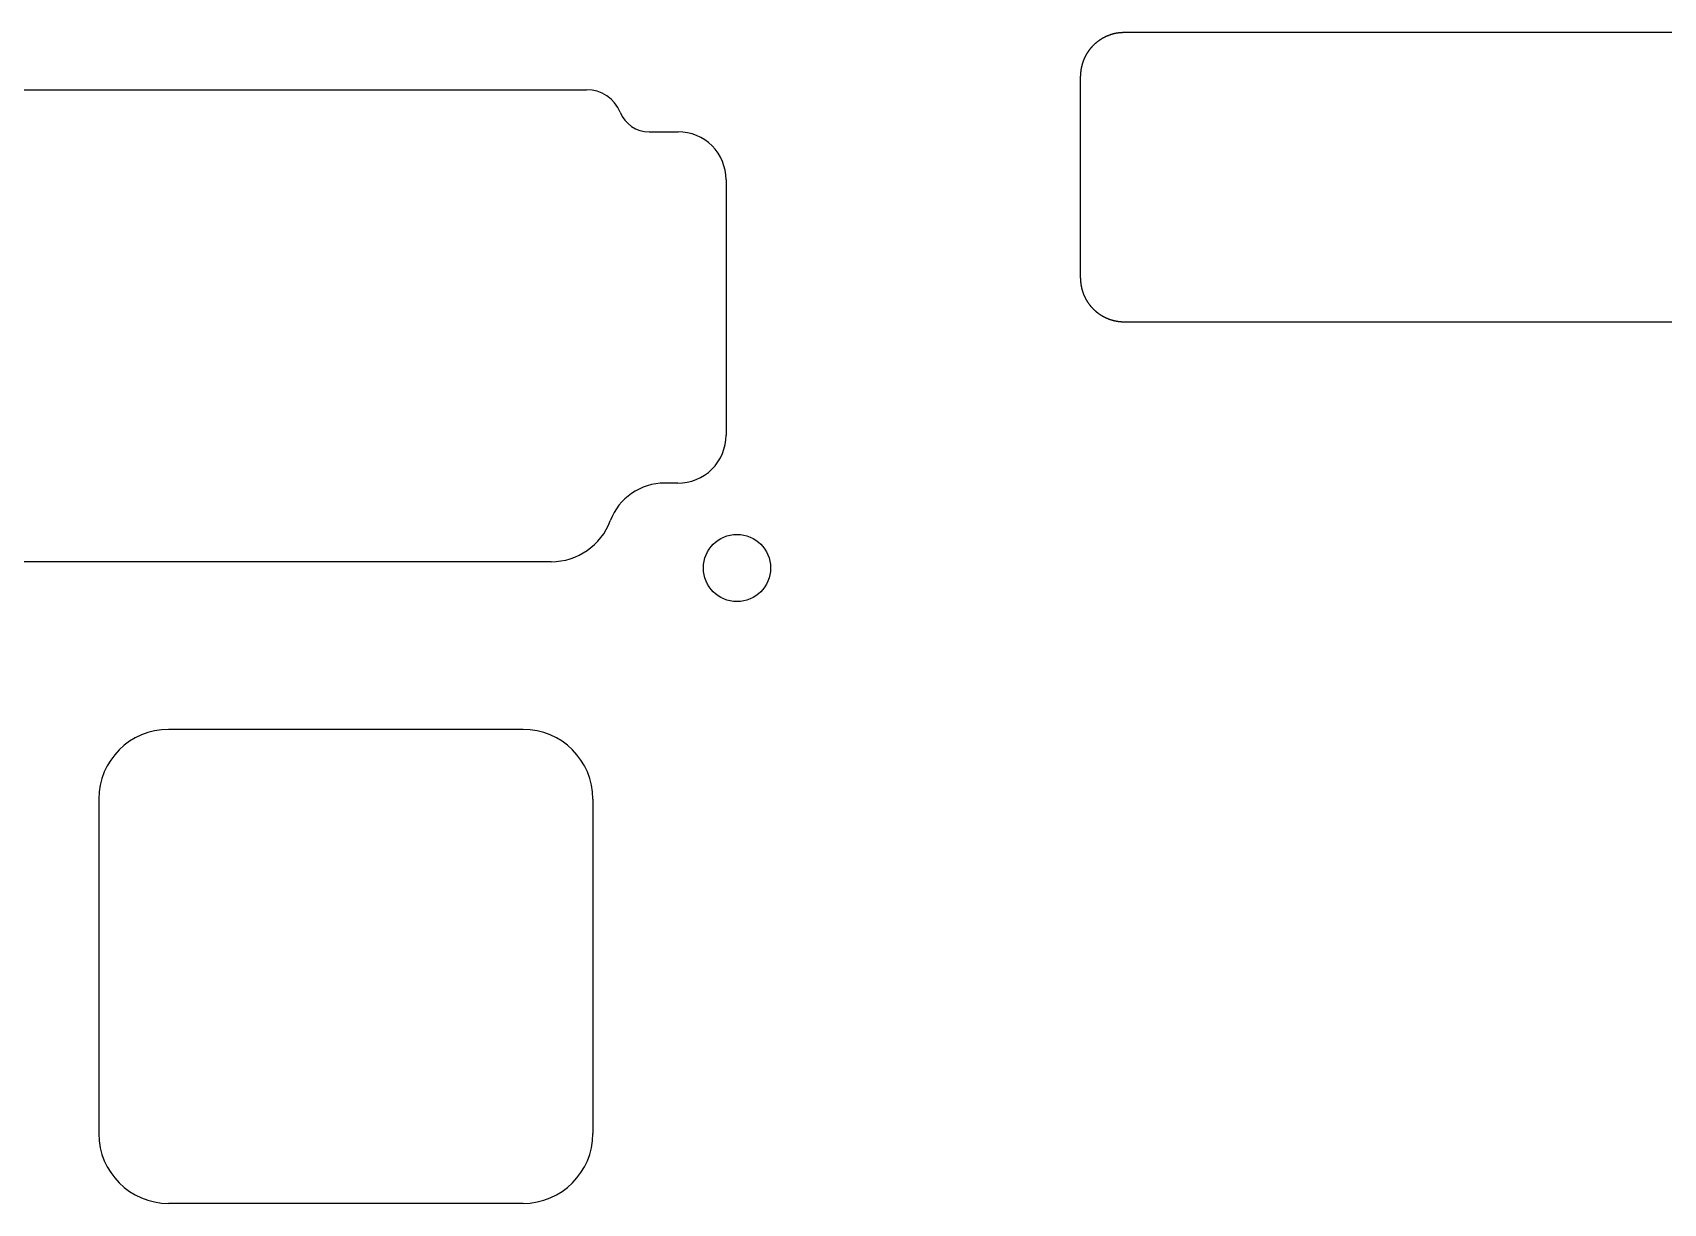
# Model space of a CAD drawing. Header units: millimetres. Extents: x -11 to 340, y -118 to 18.
# Drawn here: x 250.24 to 298.76, y -88.01 to -53.19 of the extents above; entities that cross this region are included whole.
import ezdxf

# ---------------------------------------------------------------- set-up
doc = ezdxf.new("R2010")
doc.units = ezdxf.units.MM
doc.header["$MEASUREMENT"] = 0
doc.layers.add('BLACK', color=7, linetype='CONTINUOUS')

msp = doc.modelspace()

# ---------------------------------------------------------------- linework, layer by layer
at = {"layer": 'BLACK', "linetype": 'Continuous'}
for p, q in [((282.052188, -53.367445), (282.043433, -53.372664)), ((282.060983, -53.362296), (282.052188, -53.367445)), ((282.069815, -53.357217), (282.060983, -53.362296)), ((282.078686, -53.352208), (282.069815, -53.357217)), ((282.087594, -53.34727), (282.078686, -53.352208)), ((282.096539, -53.342403), (282.087594, -53.34727)), ((282.10552, -53.337607), (282.096539, -53.342403)), ((282.114537, -53.332883), (282.10552, -53.337607)), ((282.12359, -53.32823), (282.114537, -53.332883)), ((282.132677, -53.32365), (282.12359, -53.32823)), ((282.141798, -53.319141), (282.132677, -53.32365)), ((282.150952, -53.314706), (282.141798, -53.319141)), ((282.16014, -53.310343), (282.150952, -53.314706)), ((282.16936, -53.306053), (282.16014, -53.310343)), ((282.178612, -53.301837), (282.16936, -53.306053)), ((282.187896, -53.297694), (282.178612, -53.301837)), ((282.19721, -53.293625), (282.187896, -53.297694)), ((282.206555, -53.289629), (282.19721, -53.293625)), ((282.21593, -53.285708), (282.206555, -53.289629)), ((282.225334, -53.281861), (282.21593, -53.285708)), ((282.234767, -53.278089), (282.225334, -53.281861)), ((282.244228, -53.274392), (282.234767, -53.278089)), ((282.253717, -53.270769), (282.244228, -53.274392)), ((282.263234, -53.267222), (282.253717, -53.270769)), ((282.272777, -53.26375), (282.263234, -53.267222)), ((282.282347, -53.260353), (282.272777, -53.26375)), ((282.291943, -53.257032), (282.282347, -53.260353)), ((282.301564, -53.253787), (282.291943, -53.257032)), ((282.31121, -53.250617), (282.301564, -53.253787)), ((282.32088, -53.247524), (282.31121, -53.250617)), ((282.330574, -53.244507), (282.32088, -53.247524)), ((282.340292, -53.241567), (282.330574, -53.244507)), ((282.350033, -53.238703), (282.340292, -53.241567)), ((282.359796, -53.235916), (282.350033, -53.238703)), ((282.369582, -53.233205), (282.359796, -53.235916)), ((282.379389, -53.230572), (282.369582, -53.233205)), ((282.389217, -53.228015), (282.379389, -53.230572)), ((282.399066, -53.225536), (282.389217, -53.228015)), ((282.408936, -53.223134), (282.399066, -53.225536)), ((282.418825, -53.220809), (282.408936, -53.223134)), ((282.428734, -53.218562), (282.418825, -53.220809)), ((282.438662, -53.216393), (282.428734, -53.218562)), ((282.448608, -53.214301), (282.438662, -53.216393)), ((282.458573, -53.212287), (282.448608, -53.214301)), ((282.468555, -53.210351), (282.458573, -53.212287)), ((282.478555, -53.208493), (282.468555, -53.210351)), ((282.488572, -53.206714), (282.478555, -53.208493)), ((282.498606, -53.205012), (282.488572, -53.206714)), ((282.508655, -53.203389), (282.498606, -53.205012)), ((282.518721, -53.201845), (282.508655, -53.203389)), ((282.528802, -53.200378), (282.518721, -53.201845)), ((282.538898, -53.198991), (282.528802, -53.200378)), ((282.549009, -53.197682), (282.538898, -53.198991)), ((282.559134, -53.196452), (282.549009, -53.197682)), ((282.569273, -53.1953), (282.559134, -53.196452)), ((282.579426, -53.194228), (282.569273, -53.1953)), ((282.589592, -53.193234), (282.579426, -53.194228)), ((282.599771, -53.19232), (282.589592, -53.193234)), ((282.609963, -53.191484), (282.599771, -53.19232)), ((282.620167, -53.190728), (282.609963, -53.191484)), ((282.630383, -53.190052), (282.620167, -53.190728)), ((282.64061, -53.189454), (282.630383, -53.190052)), ((282.650849, -53.188936), (282.64061, -53.189454)), ((282.661098, -53.188498), (282.650849, -53.188936)), ((282.671359, -53.188139), (282.661098, -53.188498)), ((282.681629, -53.187859), (282.671359, -53.188139)), ((282.69191, -53.18766), (282.681629, -53.187859)), ((282.7022, -53.18754), (282.69191, -53.18766)), ((282.7125, -53.1875), (282.7022, -53.18754)), ((336.3125, -53.1875), (282.7125, -53.1875)), ((281.576255, -53.855393), (281.573782, -53.85985)), ((281.578745, -53.850948), (281.576255, -53.855393)), ((281.581253, -53.84651), (281.578745, -53.850948)), ((281.583778, -53.842083), (281.581253, -53.84651)), ((281.586322, -53.837665), (281.583778, -53.842083)), ((281.588882, -53.833257), (281.586322, -53.837665)), ((281.591461, -53.828858), (281.588882, -53.833257)), ((281.594056, -53.82447), (281.591461, -53.828858)), ((281.59667, -53.82009), (281.594056, -53.82447)), ((281.5993, -53.815722), (281.59667, -53.82009)), ((281.601948, -53.811362), (281.5993, -53.815722)), ((281.604613, -53.807014), (281.601948, -53.811362)), ((281.607295, -53.802674), (281.604613, -53.807014)), ((281.609995, -53.798346), (281.607295, -53.802674)), ((281.612712, -53.794028), (281.609995, -53.798346)), ((281.615445, -53.78972), (281.612712, -53.794028)), ((281.618197, -53.785422), (281.615445, -53.78972)), ((281.620965, -53.781135), (281.618197, -53.785422)), ((281.62375, -53.776858), (281.620965, -53.781135)), ((281.626552, -53.772593), (281.62375, -53.776858)), ((281.629371, -53.768337), (281.626552, -53.772593)), ((281.632207, -53.764093), (281.629371, -53.768337)), ((281.63506, -53.759859), (281.632207, -53.764093)), ((281.637929, -53.755637), (281.63506, -53.759859)), ((281.640815, -53.751424), (281.637929, -53.755637)), ((281.643718, -53.747224), (281.640815, -53.751424)), ((281.646638, -53.743034), (281.643718, -53.747224)), ((281.649574, -53.738856), (281.646638, -53.743034)), ((281.652527, -53.734688), (281.649574, -53.738856)), ((281.655496, -53.730533), (281.652527, -53.734688)), ((281.658482, -53.726388), (281.655496, -53.730533)), ((281.661484, -53.722255), (281.658482, -53.726388)), ((281.664502, -53.718133), (281.661484, -53.722255)), ((281.667537, -53.714023), (281.664502, -53.718133)), ((281.670588, -53.709925), (281.667537, -53.714023)), ((281.673655, -53.705839), (281.670588, -53.709925)), ((281.676739, -53.701763), (281.673655, -53.705839)), ((281.679838, -53.697701), (281.676739, -53.701763)), ((281.682954, -53.69365), (281.679838, -53.697701)), ((281.686085, -53.689611), (281.682954, -53.69365)), ((281.689233, -53.685584), (281.686085, -53.689611)), ((281.692396, -53.681569), (281.689233, -53.685584)), ((281.695575, -53.677566), (281.692396, -53.681569)), ((281.69877, -53.673576), (281.695575, -53.677566)), ((281.701981, -53.669598), (281.69877, -53.673576)), ((281.705207, -53.665633), (281.701981, -53.669598)), ((281.70845, -53.66168), (281.705207, -53.665633)), ((281.711707, -53.65774), (281.70845, -53.66168)), ((281.714981, -53.653811), (281.711707, -53.65774)), ((281.718269, -53.649896), (281.714981, -53.653811)), ((281.721573, -53.645994), (281.718269, -53.649896)), ((281.724893, -53.642105), (281.721573, -53.645994)), ((281.728228, -53.638228), (281.724893, -53.642105)), ((281.731577, -53.634364), (281.728228, -53.638228)), ((281.734943, -53.630513), (281.731577, -53.634364)), ((281.738323, -53.626676), (281.734943, -53.630513)), ((281.741718, -53.622851), (281.738323, -53.626676)), ((281.745129, -53.61904), (281.741718, -53.622851)), ((281.748554, -53.615242), (281.745129, -53.61904)), ((281.751994, -53.611457), (281.748554, -53.615242)), ((281.755449, -53.607686), (281.751994, -53.611457)), ((281.758919, -53.603928), (281.755449, -53.607686)), ((281.762404, -53.600184), (281.758919, -53.603928)), ((281.765903, -53.596454), (281.762404, -53.600184)), ((281.769417, -53.592737), (281.765903, -53.596454)), ((281.772945, -53.589034), (281.769417, -53.592737)), ((281.776488, -53.585344), (281.772945, -53.589034)), ((281.780045, -53.581669), (281.776488, -53.585344)), ((281.783617, -53.578007), (281.780045, -53.581669)), ((281.787203, -53.57436), (281.783617, -53.578007)), ((281.790803, -53.570726), (281.787203, -53.57436)), ((281.794417, -53.567107), (281.790803, -53.570726)), ((281.801688, -53.55991), (281.794417, -53.567107)), ((281.809015, -53.552771), (281.801688, -53.55991)), ((281.816397, -53.54569), (281.809015, -53.552771)), ((281.823834, -53.538667), (281.816397, -53.54569)), ((281.831326, -53.531703), (281.823834, -53.538667)), ((281.838871, -53.524797), (281.831326, -53.531703)), ((281.84647, -53.517952), (281.838871, -53.524797)), ((281.854121, -53.511166), (281.84647, -53.517952)), ((281.861825, -53.504441), (281.854121, -53.511166)), ((281.86958, -53.497777), (281.861825, -53.504441)), ((281.877387, -53.491174), (281.86958, -53.497777)), ((281.885244, -53.484633), (281.877387, -53.491174)), ((281.893152, -53.478155), (281.885244, -53.484633)), ((281.901109, -53.471739), (281.893152, -53.478155)), ((281.909115, -53.465387), (281.901109, -53.471739)), ((281.91717, -53.459098), (281.909115, -53.465387)), ((281.925272, -53.452873), (281.91717, -53.459098)), ((281.933422, -53.446713), (281.925272, -53.452873)), ((281.941619, -53.440617), (281.933422, -53.446713)), ((281.949862, -53.434587), (281.941619, -53.440617)), ((281.958151, -53.428622), (281.949862, -53.434587)), ((281.966485, -53.422723), (281.958151, -53.428622)), ((281.974864, -53.416891), (281.966485, -53.422723)), ((281.983287, -53.411125), (281.974864, -53.416891)), ((281.991753, -53.405427), (281.983287, -53.411125)), ((282.000262, -53.399796), (281.991753, -53.405427)), ((282.008814, -53.394232), (282.000262, -53.399796)), ((282.017407, -53.388737), (282.008814, -53.394232)), ((282.026042, -53.383311), (282.017407, -53.388737)), ((282.034717, -53.377953), (282.026042, -53.383311)), ((282.043433, -53.372664), (282.034717, -53.377953)), ((281.421174, -54.336513), (281.420597, -54.341589)), ((281.421771, -54.331443), (281.421174, -54.336513)), ((281.422387, -54.326375), (281.421771, -54.331443)), ((281.423023, -54.321312), (281.422387, -54.326375)), ((281.423679, -54.316251), (281.423023, -54.321312)), ((281.424354, -54.311195), (281.423679, -54.316251)), ((281.42505, -54.306141), (281.424354, -54.311195)), ((281.425764, -54.301094), (281.42505, -54.306141)), ((281.426499, -54.296047), (281.425764, -54.301094)), ((281.427253, -54.291007), (281.426499, -54.296047)), ((281.428027, -54.285968), (281.427253, -54.291007)), ((281.42882, -54.280936), (281.428027, -54.285968)), ((281.429634, -54.275905), (281.42882, -54.280936)), ((281.430466, -54.270881), (281.429634, -54.275905)), ((281.431319, -54.265858), (281.430466, -54.270881)), ((281.432191, -54.260842), (281.431319, -54.265858)), ((281.433083, -54.255828), (281.432191, -54.260842)), ((281.433994, -54.25082), (281.433083, -54.255828)), ((281.434924, -54.245814), (281.433994, -54.25082)), ((281.435875, -54.240815), (281.434924, -54.245814)), ((281.436845, -54.235818), (281.435875, -54.240815)), ((281.437834, -54.230828), (281.436845, -54.235818)), ((281.438843, -54.22584), (281.437834, -54.230828)), ((281.439871, -54.220859), (281.438843, -54.22584)), ((281.440919, -54.21588), (281.439871, -54.220859)), ((281.441986, -54.210908), (281.440919, -54.21588)), ((281.443073, -54.205939), (281.441986, -54.210908)), ((281.444179, -54.200976), (281.443073, -54.205939)), ((281.445305, -54.196016), (281.444179, -54.200976)), ((281.44645, -54.191063), (281.445305, -54.196016)), ((281.447615, -54.186113), (281.44645, -54.191063)), ((281.448798, -54.18117), (281.447615, -54.186113)), ((281.450002, -54.17623), (281.448798, -54.18117)), ((281.451224, -54.171297), (281.450002, -54.17623)), ((281.452467, -54.166367), (281.451224, -54.171297)), ((281.453728, -54.161445), (281.452467, -54.166367)), ((281.455009, -54.156525), (281.453728, -54.161445)), ((281.456308, -54.151613), (281.455009, -54.156525)), ((281.457628, -54.146704), (281.456308, -54.151613)), ((281.458966, -54.141803), (281.457628, -54.146704)), ((281.460324, -54.136905), (281.458966, -54.141803)), ((281.461701, -54.132015), (281.460324, -54.136905)), ((281.463098, -54.127128), (281.461701, -54.132015)), ((281.464513, -54.122249), (281.463098, -54.127128)), ((281.465948, -54.117374), (281.464513, -54.122249)), ((281.467401, -54.112506), (281.465948, -54.117374)), ((281.468875, -54.107642), (281.467401, -54.112506)), ((281.470367, -54.102786), (281.468875, -54.107642)), ((281.471878, -54.097934), (281.470367, -54.102786)), ((281.473408, -54.09309), (281.471878, -54.097934)), ((281.474958, -54.08825), (281.473408, -54.09309)), ((281.476526, -54.083418), (281.474958, -54.08825)), ((281.478114, -54.07859), (281.476526, -54.083418)), ((281.47972, -54.073771), (281.478114, -54.07859)), ((281.481346, -54.068956), (281.47972, -54.073771)), ((281.48299, -54.064149), (281.481346, -54.068956)), ((281.484654, -54.059346), (281.48299, -54.064149)), ((281.486336, -54.054552), (281.484654, -54.059346)), ((281.488038, -54.049763), (281.486336, -54.054552)), ((281.489758, -54.044982), (281.488038, -54.049763)), ((281.491497, -54.040206), (281.489758, -54.044982)), ((281.493255, -54.035438), (281.491497, -54.040206)), ((281.495032, -54.030676), (281.493255, -54.035438)), ((281.496828, -54.025922), (281.495032, -54.030676)), ((281.498642, -54.021173), (281.496828, -54.025922)), ((281.500475, -54.016433), (281.498642, -54.021173)), ((281.502328, -54.011698), (281.500475, -54.016433)), ((281.504198, -54.006972), (281.502328, -54.011698)), ((281.506088, -54.002251), (281.504198, -54.006972)), ((281.507995, -53.99754), (281.506088, -54.002251)), ((281.509922, -53.992834), (281.507995, -53.99754)), ((281.511867, -53.988137), (281.509922, -53.992834)), ((281.513832, -53.983445), (281.511867, -53.988137)), ((281.515814, -53.978763), (281.513832, -53.983445)), ((281.517815, -53.974087), (281.515814, -53.978763)), ((281.519834, -53.96942), (281.517815, -53.974087)), ((281.521873, -53.964759), (281.519834, -53.96942)), ((281.523929, -53.960108), (281.521873, -53.964759)), ((281.526004, -53.955462), (281.523929, -53.960108)), ((281.528097, -53.950827), (281.526004, -53.955462)), ((281.530209, -53.946197), (281.528097, -53.950827)), ((281.532339, -53.941577), (281.530209, -53.946197)), ((281.534487, -53.936964), (281.532339, -53.941577)), ((281.536654, -53.93236), (281.534487, -53.936964)), ((281.538839, -53.927763), (281.536654, -53.93236)), ((281.541042, -53.923176), (281.538839, -53.927763)), ((281.543263, -53.918595), (281.541042, -53.923176)), ((281.545503, -53.914025), (281.543263, -53.918595)), ((281.547761, -53.909461), (281.545503, -53.914025)), ((281.550036, -53.904908), (281.547761, -53.909461)), ((281.55233, -53.900361), (281.550036, -53.904908)), ((281.554642, -53.895825), (281.55233, -53.900361)), ((281.556972, -53.891296), (281.554642, -53.895825)), ((281.559319, -53.886777), (281.556972, -53.891296)), ((281.561685, -53.882266), (281.559319, -53.886777)), ((281.564069, -53.877765), (281.561685, -53.882266)), ((281.56647, -53.873272), (281.564069, -53.877765)), ((281.568889, -53.868789), (281.56647, -53.873272)), ((281.571327, -53.864314), (281.568889, -53.868789)), ((281.573782, -53.85985), (281.571327, -53.864314)), ((281.412503, -54.48491), (281.4125, -54.4875)), ((281.4125, -60.4875), (281.4125, -54.4875)), ((281.412523, -54.479755), (281.412503, -54.48491)), ((281.412563, -54.474604), (281.412523, -54.479755)), ((281.412623, -54.469452), (281.412563, -54.474604)), ((281.412703, -54.464306), (281.412623, -54.469452)), ((281.412803, -54.45916), (281.412703, -54.464306)), ((281.412923, -54.454018), (281.412803, -54.45916)), ((281.413063, -54.448877), (281.412923, -54.454018)), ((281.413223, -54.44374), (281.413063, -54.448877)), ((281.413403, -54.438604), (281.413223, -54.44374)), ((281.413602, -54.433473), (281.413403, -54.438604)), ((281.413822, -54.428342), (281.413602, -54.433473)), ((281.414062, -54.423217), (281.413822, -54.428342)), ((281.414321, -54.418091), (281.414062, -54.423217)), ((281.414601, -54.412971), (281.414321, -54.418091)), ((281.4149, -54.407851), (281.414601, -54.412971)), ((281.415219, -54.402737), (281.4149, -54.407851)), ((281.415558, -54.397623), (281.415219, -54.402737)), ((281.415917, -54.392514), (281.415558, -54.397623)), ((281.416296, -54.387406), (281.415917, -54.392514)), ((281.416695, -54.382304), (281.416296, -54.387406)), ((281.417113, -54.377202), (281.416695, -54.382304)), ((281.417551, -54.372106), (281.417113, -54.377202)), ((281.41801, -54.36701), (281.417551, -54.372106)), ((281.418488, -54.36192), (281.41801, -54.36701)), ((281.418985, -54.356831), (281.418488, -54.36192)), ((281.419503, -54.351748), (281.418985, -54.356831)), ((281.42004, -54.346665), (281.419503, -54.351748)), ((281.420597, -54.341589), (281.42004, -54.346665)), ((242.866125, -54.8849), (266.721325, -54.8849)), ((268.578525, -56.13706), (269.444125, -56.13706)), ((270.869115, -57.56206), (270.869115, -65.1629)), ((281.4125, -60.4875), (281.41254, -60.4978)), ((281.41254, -60.4978), (281.41266, -60.50809)), ((281.41266, -60.50809), (281.412859, -60.518371)), ((281.412859, -60.518371), (281.413139, -60.528641)), ((281.413139, -60.528641), (281.413498, -60.538902)), ((281.413498, -60.538902), (281.413936, -60.549151)), ((281.413936, -60.549151), (281.414454, -60.55939)), ((281.414454, -60.55939), (281.415052, -60.569617)), ((281.415052, -60.569617), (281.415728, -60.579833)), ((281.415728, -60.579833), (281.416484, -60.590037)), ((281.416484, -60.590037), (281.41732, -60.600229)), ((281.41732, -60.600229), (281.418234, -60.610408)), ((281.418234, -60.610408), (281.419228, -60.620574)), ((281.419228, -60.620574), (281.4203, -60.630727)), ((281.4203, -60.630727), (281.421452, -60.640866)), ((281.421452, -60.640866), (281.422682, -60.650991)), ((281.422682, -60.650991), (281.423991, -60.661102)), ((281.423991, -60.661102), (281.425378, -60.671198)), ((281.425378, -60.671198), (281.426845, -60.681279)), ((281.426845, -60.681279), (281.428389, -60.691345)), ((281.428389, -60.691345), (281.430012, -60.701394)), ((281.430012, -60.701394), (281.431714, -60.711428)), ((281.431714, -60.711428), (281.433493, -60.721445)), ((281.433493, -60.721445), (281.435351, -60.731445)), ((281.435351, -60.731445), (281.437287, -60.741427)), ((281.437287, -60.741427), (281.439301, -60.751392)), ((281.439301, -60.751392), (281.441393, -60.761338)), ((281.441393, -60.761338), (281.443562, -60.771266)), ((281.443562, -60.771266), (281.445809, -60.781175)), ((281.445809, -60.781175), (281.448134, -60.791064)), ((281.448134, -60.791064), (281.450536, -60.800934)), ((281.450536, -60.800934), (281.453015, -60.810783)), ((281.453015, -60.810783), (281.455572, -60.820611)), ((281.455572, -60.820611), (281.458205, -60.830418)), ((281.458205, -60.830418), (281.460916, -60.840204)), ((281.460916, -60.840204), (281.463703, -60.849967)), ((281.463703, -60.849967), (281.466567, -60.859708)), ((281.466567, -60.859708), (281.469507, -60.869426)), ((281.469507, -60.869426), (281.472524, -60.87912)), ((281.472524, -60.87912), (281.475617, -60.88879)), ((281.475617, -60.88879), (281.478787, -60.898436)), ((281.478787, -60.898436), (281.482032, -60.908057)), ((281.482032, -60.908057), (281.485353, -60.917653)), ((281.485353, -60.917653), (281.48875, -60.927223)), ((281.48875, -60.927223), (281.492222, -60.936766)), ((281.492222, -60.936766), (281.495769, -60.946283)), ((281.495769, -60.946283), (281.499392, -60.955772)), ((281.499392, -60.955772), (281.503089, -60.965233)), ((281.503089, -60.965233), (281.506861, -60.974666)), ((281.506861, -60.974666), (281.510708, -60.98407)), ((281.510708, -60.98407), (281.514629, -60.993445)), ((281.514629, -60.993445), (281.518625, -61.00279)), ((281.518625, -61.00279), (281.522694, -61.012104)), ((281.522694, -61.012104), (281.526837, -61.021388)), ((281.526837, -61.021388), (281.531053, -61.03064)), ((281.531053, -61.03064), (281.535343, -61.03986)), ((281.535343, -61.03986), (281.539706, -61.049048)), ((281.539706, -61.049048), (281.544141, -61.058202)), ((281.544141, -61.058202), (281.54865, -61.067323)), ((281.54865, -61.067323), (281.55323, -61.07641)), ((281.55323, -61.07641), (281.557883, -61.085463)), ((281.557883, -61.085463), (281.562607, -61.09448)), ((281.562607, -61.09448), (281.567403, -61.103461)), ((281.567403, -61.103461), (281.57227, -61.112406)), ((281.57227, -61.112406), (281.577208, -61.121314)), ((281.577208, -61.121314), (281.582217, -61.130185)), ((281.582217, -61.130185), (281.587296, -61.139017)), ((281.587296, -61.139017), (281.592445, -61.147812)), ((281.592445, -61.147812), (281.597664, -61.156567)), ((281.597664, -61.156567), (281.602953, -61.165283)), ((281.602953, -61.165283), (281.608311, -61.173958)), ((281.608311, -61.173958), (281.613737, -61.182593)), ((281.613737, -61.182593), (281.619232, -61.191186)), ((281.619232, -61.191186), (281.624796, -61.199738)), ((281.624796, -61.199738), (281.630427, -61.208247)), ((281.630427, -61.208247), (281.636125, -61.216713)), ((281.636125, -61.216713), (281.641891, -61.225136)), ((281.641891, -61.225136), (281.647723, -61.233515)), ((281.647723, -61.233515), (281.653622, -61.241849)), ((281.653622, -61.241849), (281.659587, -61.250138)), ((281.659587, -61.250138), (281.665617, -61.258381)), ((281.665617, -61.258381), (281.671713, -61.266578)), ((281.671713, -61.266578), (281.677873, -61.274728)), ((281.677873, -61.274728), (281.684098, -61.28283)), ((281.684098, -61.28283), (281.690387, -61.290885)), ((281.690387, -61.290885), (281.696739, -61.298891)), ((281.696739, -61.298891), (281.703155, -61.306848)), ((281.703155, -61.306848), (281.709633, -61.314756)), ((281.709633, -61.314756), (281.716174, -61.322613)), ((281.716174, -61.322613), (281.722777, -61.33042)), ((281.722777, -61.33042), (281.729441, -61.338175)), ((281.729441, -61.338175), (281.736166, -61.345879)), ((281.736166, -61.345879), (281.742952, -61.35353)), ((281.742952, -61.35353), (281.749797, -61.361129)), ((281.749797, -61.361129), (281.756703, -61.368674)), ((281.756703, -61.368674), (281.763667, -61.376166)), ((281.763667, -61.376166), (281.77069, -61.383603)), ((281.77069, -61.383603), (281.777771, -61.390985)), ((281.777771, -61.390985), (281.78491, -61.398312)), ((281.78491, -61.398312), (281.792107, -61.405583)), ((281.792107, -61.405583), (281.795726, -61.409197)), ((281.795726, -61.409197), (281.79936, -61.412797)), ((281.79936, -61.412797), (281.803007, -61.416383)), ((281.803007, -61.416383), (281.806669, -61.419955)), ((281.806669, -61.419955), (281.810344, -61.423512)), ((281.810344, -61.423512), (281.814034, -61.427055)), ((281.814034, -61.427055), (281.817737, -61.430583)), ((281.817737, -61.430583), (281.821454, -61.434097)), ((281.821454, -61.434097), (281.825184, -61.437596)), ((281.825184, -61.437596), (281.828928, -61.441081)), ((281.828928, -61.441081), (281.832686, -61.444551)), ((281.832686, -61.444551), (281.836457, -61.448006)), ((281.836457, -61.448006), (281.840242, -61.451446)), ((281.840242, -61.451446), (281.84404, -61.454871)), ((281.84404, -61.454871), (281.847851, -61.458282)), ((281.847851, -61.458282), (281.851676, -61.461677)), ((281.851676, -61.461677), (281.855513, -61.465057)), ((281.855513, -61.465057), (281.859364, -61.468423)), ((281.859364, -61.468423), (281.863228, -61.471772)), ((281.863228, -61.471772), (281.867105, -61.475107)), ((281.867105, -61.475107), (281.870994, -61.478427)), ((281.870994, -61.478427), (281.874896, -61.481731)), ((281.874896, -61.481731), (281.878811, -61.485019)), ((281.878811, -61.485019), (281.88274, -61.488293)), ((281.88274, -61.488293), (281.88668, -61.49155)), ((281.88668, -61.49155), (281.890633, -61.494793)), ((281.890633, -61.494793), (281.894598, -61.498019)), ((281.894598, -61.498019), (281.898576, -61.50123)), ((281.898576, -61.50123), (281.902566, -61.504425)), ((281.902566, -61.504425), (281.906569, -61.507604)), ((281.906569, -61.507604), (281.910584, -61.510767)), ((281.910584, -61.510767), (281.914611, -61.513915)), ((281.914611, -61.513915), (281.91865, -61.517046)), ((281.91865, -61.517046), (281.922701, -61.520162)), ((281.922701, -61.520162), (281.926763, -61.523261)), ((281.926763, -61.523261), (281.930839, -61.526345)), ((281.930839, -61.526345), (281.934925, -61.529412)), ((281.934925, -61.529412), (281.939023, -61.532463)), ((281.939023, -61.532463), (281.943133, -61.535498)), ((281.943133, -61.535498), (281.947255, -61.538516)), ((281.947255, -61.538516), (281.951388, -61.541518)), ((281.951388, -61.541518), (281.955533, -61.544504)), ((281.955533, -61.544504), (281.959688, -61.547473)), ((281.959688, -61.547473), (281.963856, -61.550426)), ((281.963856, -61.550426), (281.968034, -61.553362)), ((281.968034, -61.553362), (281.972224, -61.556282)), ((281.972224, -61.556282), (281.976424, -61.559185)), ((281.976424, -61.559185), (281.980637, -61.562071)), ((281.980637, -61.562071), (281.984859, -61.56494)), ((281.984859, -61.56494), (281.989093, -61.567793)), ((281.989093, -61.567793), (281.993337, -61.570629)), ((281.993337, -61.570629), (281.997593, -61.573448)), ((281.997593, -61.573448), (282.001858, -61.57625)), ((282.001858, -61.57625), (282.006135, -61.579035)), ((282.006135, -61.579035), (282.010422, -61.581803)), ((282.010422, -61.581803), (282.01472, -61.584555)), ((282.01472, -61.584555), (282.019028, -61.587288)), ((282.019028, -61.587288), (282.023346, -61.590005)), ((282.023346, -61.590005), (282.027674, -61.592705)), ((282.027674, -61.592705), (282.032014, -61.595387)), ((282.032014, -61.595387), (282.036362, -61.598052)), ((282.036362, -61.598052), (282.040722, -61.6007)), ((282.040722, -61.6007), (282.04509, -61.60333)), ((282.04509, -61.60333), (282.04947, -61.605944)), ((282.04947, -61.605944), (282.053858, -61.608539)), ((282.053858, -61.608539), (282.058257, -61.611118)), ((282.058257, -61.611118), (282.062665, -61.613678)), ((282.062665, -61.613678), (282.067083, -61.616222)), ((282.067083, -61.616222), (282.07151, -61.618747)), ((282.07151, -61.618747), (282.075948, -61.621255)), ((282.075948, -61.621255), (282.080393, -61.623745)), ((282.080393, -61.623745), (282.08485, -61.626218)), ((282.08485, -61.626218), (282.089314, -61.628673)), ((282.089314, -61.628673), (282.093789, -61.631111)), ((282.093789, -61.631111), (282.098272, -61.63353)), ((282.098272, -61.63353), (282.102765, -61.635931)), ((282.102765, -61.635931), (282.107266, -61.638315)), ((282.107266, -61.638315), (282.111777, -61.640681)), ((282.111777, -61.640681), (282.116296, -61.643028)), ((282.116296, -61.643028), (282.120825, -61.645358)), ((282.120825, -61.645358), (282.125361, -61.64767)), ((282.125361, -61.64767), (282.129908, -61.649964)), ((282.129908, -61.649964), (282.134461, -61.652239)), ((282.134461, -61.652239), (282.139025, -61.654497)), ((282.139025, -61.654497), (282.143595, -61.656737)), ((282.143595, -61.656737), (282.148176, -61.658958)), ((282.148176, -61.658958), (282.152763, -61.661161)), ((282.152763, -61.661161), (282.15736, -61.663346)), ((282.15736, -61.663346), (282.161964, -61.665513)), ((282.161964, -61.665513), (282.166577, -61.667661)), ((282.166577, -61.667661), (282.171197, -61.669791)), ((282.171197, -61.669791), (282.175827, -61.671903)), ((282.175827, -61.671903), (282.180462, -61.673996)), ((282.180462, -61.673996), (282.185108, -61.676071)), ((282.185108, -61.676071), (282.189759, -61.678127)), ((282.189759, -61.678127), (282.19442, -61.680166)), ((282.19442, -61.680166), (282.199087, -61.682185)), ((282.199087, -61.682185), (282.203763, -61.684186)), ((282.203763, -61.684186), (282.208445, -61.686168)), ((282.208445, -61.686168), (282.213137, -61.688133)), ((282.213137, -61.688133), (282.217834, -61.690078)), ((282.217834, -61.690078), (282.22254, -61.692005)), ((282.22254, -61.692005), (282.227251, -61.693912)), ((282.227251, -61.693912), (282.231972, -61.695802)), ((282.231972, -61.695802), (282.236698, -61.697672)), ((282.236698, -61.697672), (282.241433, -61.699525)), ((282.241433, -61.699525), (282.246173, -61.701358)), ((282.246173, -61.701358), (282.250922, -61.703172)), ((282.250922, -61.703172), (282.255676, -61.704968)), ((282.255676, -61.704968), (282.260438, -61.706745)), ((282.260438, -61.706745), (282.265206, -61.708503)), ((282.265206, -61.708503), (282.269982, -61.710242)), ((282.269982, -61.710242), (282.274763, -61.711962)), ((282.274763, -61.711962), (282.279552, -61.713664)), ((282.279552, -61.713664), (282.284346, -61.715346)), ((282.284346, -61.715346), (282.289149, -61.71701)), ((282.289149, -61.71701), (282.293956, -61.718654)), ((282.293956, -61.718654), (282.298771, -61.72028)), ((282.298771, -61.72028), (282.30359, -61.721886)), ((282.30359, -61.721886), (282.308418, -61.723474)), ((282.308418, -61.723474), (282.31325, -61.725042)), ((282.31325, -61.725042), (282.31809, -61.726592)), ((282.31809, -61.726592), (282.322934, -61.728122)), ((282.322934, -61.728122), (282.327786, -61.729633)), ((282.327786, -61.729633), (282.332642, -61.731125)), ((282.332642, -61.731125), (282.337506, -61.732599)), ((282.337506, -61.732599), (282.342374, -61.734052)), ((282.342374, -61.734052), (282.347249, -61.735487)), ((282.347249, -61.735487), (282.352128, -61.736902)), ((282.352128, -61.736902), (282.357015, -61.738299)), ((282.357015, -61.738299), (282.361905, -61.739676)), ((282.361905, -61.739676), (282.366803, -61.741034)), ((282.366803, -61.741034), (282.371704, -61.742372)), ((282.371704, -61.742372), (282.376613, -61.743692)), ((282.376613, -61.743692), (282.381525, -61.744991)), ((282.381525, -61.744991), (282.386445, -61.746272)), ((282.386445, -61.746272), (282.391367, -61.747533)), ((282.391367, -61.747533), (282.396297, -61.748776)), ((282.396297, -61.748776), (282.40123, -61.749998)), ((282.40123, -61.749998), (282.40617, -61.751202)), ((282.40617, -61.751202), (282.411113, -61.752385)), ((282.411113, -61.752385), (282.416063, -61.75355)), ((282.416063, -61.75355), (282.421016, -61.754695)), ((282.421016, -61.754695), (282.425976, -61.755821)), ((282.425976, -61.755821), (282.430939, -61.756927)), ((282.430939, -61.756927), (282.435908, -61.758014)), ((282.435908, -61.758014), (282.44088, -61.759081)), ((282.44088, -61.759081), (282.445859, -61.760129)), ((282.445859, -61.760129), (282.45084, -61.761157)), ((282.45084, -61.761157), (282.455828, -61.762166)), ((282.455828, -61.762166), (282.460818, -61.763155)), ((282.460818, -61.763155), (282.465815, -61.764125)), ((282.465815, -61.764125), (282.470814, -61.765076)), ((282.470814, -61.765076), (282.47582, -61.766006)), ((282.47582, -61.766006), (282.480828, -61.766917)), ((282.480828, -61.766917), (282.485842, -61.767809)), ((282.485842, -61.767809), (282.490858, -61.768681)), ((282.490858, -61.768681), (282.495881, -61.769534)), ((282.495881, -61.769534), (282.500905, -61.770366)), ((282.500905, -61.770366), (282.505936, -61.77118)), ((282.505936, -61.77118), (282.510968, -61.771973)), ((282.510968, -61.771973), (282.516007, -61.772747)), ((282.516007, -61.772747), (282.521047, -61.773501)), ((282.521047, -61.773501), (282.526094, -61.774236)), ((282.526094, -61.774236), (282.531141, -61.77495)), ((282.531141, -61.77495), (282.536195, -61.775646)), ((282.536195, -61.775646), (282.541251, -61.776321)), ((282.541251, -61.776321), (282.546312, -61.776977)), ((282.546312, -61.776977), (282.551375, -61.777613)), ((282.551375, -61.777613), (282.556443, -61.778229)), ((282.556443, -61.778229), (282.561513, -61.778826)), ((282.561513, -61.778826), (282.566589, -61.779403)), ((282.566589, -61.779403), (282.571665, -61.77996)), ((282.571665, -61.77996), (282.576748, -61.780497)), ((282.576748, -61.780497), (282.581831, -61.781015)), ((282.581831, -61.781015), (282.58692, -61.781512)), ((282.58692, -61.781512), (282.59201, -61.78199)), ((282.59201, -61.78199), (282.597106, -61.782449)), ((282.597106, -61.782449), (282.602202, -61.782887)), ((282.602202, -61.782887), (282.607304, -61.783305)), ((282.607304, -61.783305), (282.612406, -61.783704)), ((282.612406, -61.783704), (282.617514, -61.784083)), ((282.617514, -61.784083), (282.622623, -61.784442)), ((282.622623, -61.784442), (282.627737, -61.784781)), ((282.627737, -61.784781), (282.632851, -61.7851)), ((282.632851, -61.7851), (282.637971, -61.785399)), ((282.637971, -61.785399), (282.643091, -61.785679)), ((282.643091, -61.785679), (282.648217, -61.785938)), ((282.648217, -61.785938), (282.653342, -61.786178)), ((282.653342, -61.786178), (282.658473, -61.786398)), ((282.658473, -61.786398), (282.663604, -61.786597)), ((282.663604, -61.786597), (282.66874, -61.786777)), ((282.66874, -61.786777), (282.673877, -61.786937)), ((282.673877, -61.786937), (282.679018, -61.787077)), ((282.679018, -61.787077), (282.68416, -61.787197)), ((282.68416, -61.787197), (282.689306, -61.787297)), ((282.689306, -61.787297), (282.694452, -61.787377)), ((282.694452, -61.787377), (282.699604, -61.787437)), ((282.699604, -61.787437), (282.704755, -61.787477)), ((282.704755, -61.787477), (282.709911, -61.787497)), ((282.709911, -61.787497), (282.7125, -61.7875)), ((282.7125, -61.7875), (336.3125, -61.7875)), ((269.432208, -66.58794), (269.040075, -66.58794)), ((265.669175, -68.92441), (243.918325, -68.92441)), ((264.83125, -73.9125), (254.281249, -73.9125)), ((252.20625, -75.9875), (252.20625, -85.937501)), ((266.90625, -75.9875), (266.90625, -85.9375)), ((264.83125, -88.0125), (254.28125, -88.0125))]:
    msp.add_line(p, q, dxfattribs=at)
at = {"layer": 'BLACK'}
msp.add_circle((271.19375, -69.1125), 1, dxfattribs=at)
for centre, radius, start, end in [((266.72129, -55.95989), 1.07499, 22.023705, 89.9981345), ((268.57855, -55.2086), 0.92846, 202.024521, 269.9984572), ((269.44415, -57.562), 1.42494, 359.9975875, 90.0010052), ((269.44399, -65.16286), 1.425125, 269.5263119, 359.9983918), ((269.04008, -68.31288), 1.724936, 90.0001661, 159.4540821), ((265.66909, -67.04933), 1.875082, 270.0025973, 339.4509823), ((254.281254, -75.987504), 2.075004, 90.0001381, 179.9998896), ((264.83125, -75.9875), 2.075, 0, 90), ((254.281252, -85.937498), 2.075002, 180.0000828, 269.9999448), ((264.83125, -85.9375), 2.075, 270, 0)]:
    msp.add_arc(centre, radius, start, end, dxfattribs=at)

doc.saveas('drawing.dxf')
